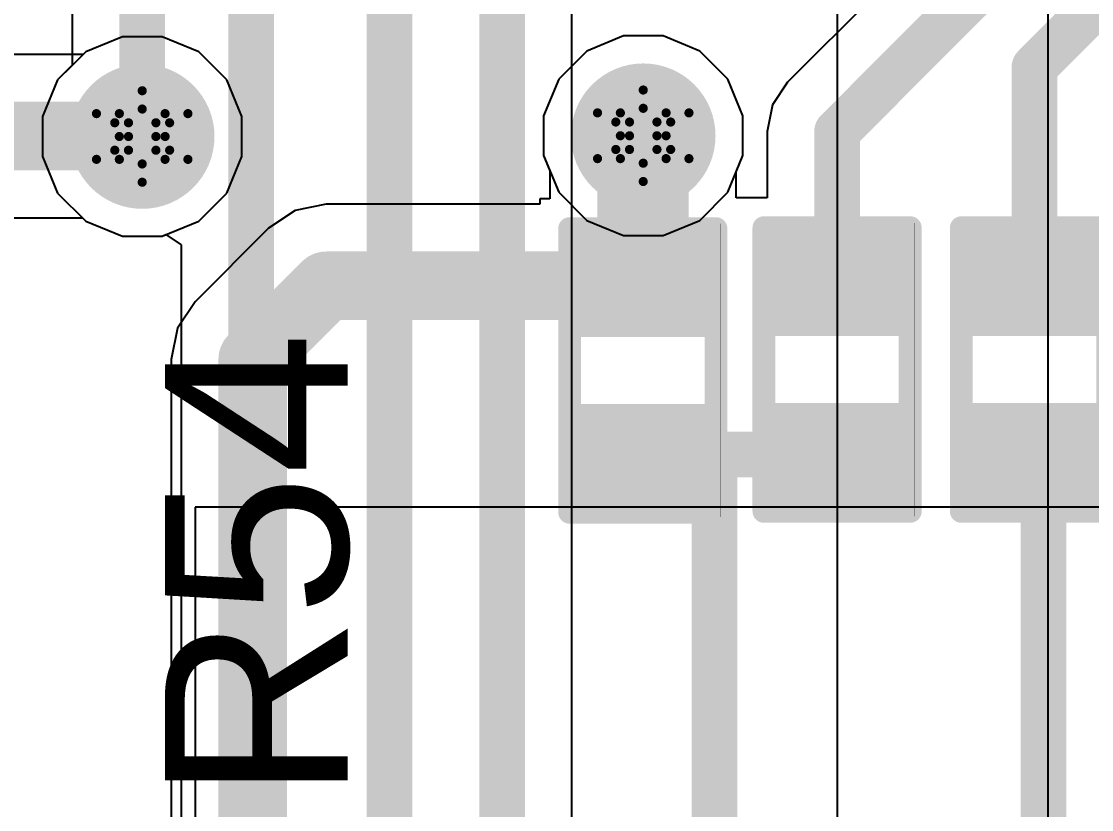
# Model space of a CAD drawing. Header units: inches. Extents: x -5 to 5328, y -4 to 5281.
# Drawn here: x 3.4 to 9.34, y 35.47 to 39.85 of the extents above; entities that cross this region are included whole.
import ezdxf

# ---------------------------------------------------------------- set-up
doc = ezdxf.new("R2010")
doc.units = ezdxf.units.IN
for name, color, linetype in [('Bottom Layer', 5, 'Continuous'), ('Bottom Solder', 6, 'Continuous'), ('Drill Drawing', 1, 'Continuous'), ('Layer 1', 16, 'Continuous'), ('Layer 2', 76, 'Continuous'), ('Top Layer', 1, 'Continuous'), ('Top Overlay', 2, 'Continuous'), ('Top Paste', 8, 'Continuous'), ('Top Solder', 216, 'Continuous'), ('Via Holes', 16, 'Continuous')]:
    doc.layers.add(name, color=color, linetype=linetype)
doc.styles.add('Arial', font='', dxfattribs={"height": 0.2})
doc.styles.get('Arial').set_extended_font_data('Arial')

# ---------------------------------------------------------------- blocks, each defined once
blk = doc.blocks.new('R___0402_46')
at = {"layer": 'Top Layer'}
for points in [[(-0.69849746, -0.3175), (-0.69849746, 0.3175), (-0.24129746, 0.3175), (-0.24129746, -0.3175)], [(0.24130254, -0.3175), (0.24130254, 0.3175), (0.6985025399999999, 0.3175), (0.6985025399999999, -0.3175)]]:
    blk.add_hatch(color=1, dxfattribs=at).paths.add_polyline_path(points)
at = {"layer": 'Top Paste'}
for points in [[(-0.69849746, -0.3175), (-0.69849746, 0.3175), (-0.24129746, 0.3175), (-0.24129746, -0.3175)], [(0.24130254, -0.3175), (0.24130254, 0.3175), (0.6985025399999999, 0.3175), (0.6985025399999999, -0.3175)]]:
    blk.add_hatch(color=8, dxfattribs=at).paths.add_polyline_path(points)
at = {"layer": 'Top Solder'}
for points in [[(-0.7534986199999999, -0.37250116), (-0.7534986199999999, 0.37250116), (-0.1862962999999999, 0.37250116), (-0.1862963, -0.37250116)], [(0.18630138, -0.37250116), (0.18630138, 0.37250116), (0.7535037, 0.37250116), (0.7535037, -0.37250116)]]:
    blk.add_hatch(color=216, dxfattribs=at).paths.add_polyline_path(points)
at = {"layer": 'Top Overlay'}
for points in [[(-0.78740254, 0.40640254, 0.127, 0.127, 0), (0.7874050799999999, 0.40640254, 0.127, 0.127, 0)], [(-0.78740254, 0.40640254, 0.127, 0.127, 0), (-0.78739746, -0.4064, 0.127, 0.127, 0)], [(0.7874050799999999, 0.40640254, 0.127, 0.127, 0), (0.7874050799999999, -0.40640254, 0.127, 0.127, 0)], [(-0.78739746, -0.4064, 0.127, 0.127, 0), (0.7874050799999999, -0.40640254, 0.127, 0.127, 0)], [(-0.8127974599999999, -0.4318, 0.0032258, 0.0032258, 0), (0.8128, -0.4318, 0.0032258, 0.0032258, 0)]]:
    blk.add_lwpolyline(points, format="xyseb", dxfattribs=at)
for points in [[(-0.8191525399999998, 0.40640254, 0.0635, 0.0635, 1), (-0.75565254, 0.40640254, 0.0635, 0.0635, 1)], [(-0.8191525399999998, 0.40640254, 0.0635, 0.0635, 1), (-0.75565254, 0.40640254, 0.0635, 0.0635, 1)], [(0.75565508, 0.40640254, 0.0635, 0.0635, 1), (0.8191550799999999, 0.40640254, 0.0635, 0.0635, 1)], [(0.75565508, 0.40640254, 0.0635, 0.0635, 1), (0.8191550799999999, 0.40640254, 0.0635, 0.0635, 1)], [(-0.8191474599999999, -0.4064, 0.0635, 0.0635, 1), (-0.7556474599999999, -0.4064, 0.0635, 0.0635, 1)], [(-0.8191474599999999, -0.4064, 0.0635, 0.0635, 1), (-0.7556474599999999, -0.4064, 0.0635, 0.0635, 1)], [(0.75565508, -0.40640254, 0.0635, 0.0635, 1), (0.8191550799999999, -0.40640254, 0.0635, 0.0635, 1)], [(0.75565508, -0.40640254, 0.0635, 0.0635, 1), (0.8191550799999999, -0.40640254, 0.0635, 0.0635, 1)], [(-0.8136026399999999, -0.4318, 0.0016129, 0.0016129, 1), (-0.81199228, -0.4318, 0.0016129, 0.0016129, 1)], [(0.8119948199999999, -0.4318, 0.0016129, 0.0016129, 1), (0.81360518, -0.4318, 0.0016129, 0.0016129, 1)]]:
    blk.add_lwpolyline(points, format="xyseb", close=True, dxfattribs=at)
blk = doc.blocks.new('R___0402_60')
at = {"layer": 'Top Layer'}
for points in [[(-0.6985, -0.3175), (-0.6985, 0.3175), (-0.2412999999999999, 0.3175), (-0.2413, -0.3175)], [(0.2412999999999999, -0.3175), (0.2413, 0.3175), (0.6985, 0.3175), (0.6985, -0.3175)]]:
    blk.add_hatch(color=1, dxfattribs=at).paths.add_polyline_path(points)
at = {"layer": 'Top Paste'}
for points in [[(-0.6985, -0.3175), (-0.6985, 0.3175), (-0.2412999999999999, 0.3175), (-0.2413, -0.3175)], [(0.2412999999999999, -0.3175), (0.2413, 0.3175), (0.6985, 0.3175), (0.6985, -0.3175)]]:
    blk.add_hatch(color=8, dxfattribs=at).paths.add_polyline_path(points)
at = {"layer": 'Top Solder'}
for points in [[(-0.75350116, -0.37250116), (-0.75350116, 0.37250116), (-0.1862988399999999, 0.37250116), (-0.18629884, -0.37250116)], [(0.1862988399999999, -0.37250116), (0.18629884, 0.37250116), (0.75350116, 0.37250116), (0.75350116, -0.37250116)]]:
    blk.add_hatch(color=216, dxfattribs=at).paths.add_polyline_path(points)
at = {"layer": 'Top Overlay'}
for points in [[(-0.7874, 0.4064, 0.127, 0.127, 0), (-0.7874, -0.4064, 0.127, 0.127, 0)], [(-0.7874, 0.4064, 0.127, 0.127, 0), (0.7874, 0.4064, 0.127, 0.127, 0)], [(0.7874, 0.4064, 0.127, 0.127, 0), (0.7874, -0.4064, 0.127, 0.127, 0)], [(-0.7874, -0.4064, 0.127, 0.127, 0), (0.7874, -0.4064, 0.127, 0.127, 0)], [(-0.8128, -0.4318, 0.0032258, 0.0032258, 0), (0.8128, -0.4318, 0.0032258, 0.0032258, 0)]]:
    blk.add_lwpolyline(points, format="xyseb", dxfattribs=at)
for points in [[(-0.8191499999999999, 0.4064, 0.0635, 0.0635, 1), (-0.7556499999999999, 0.4064, 0.0635, 0.0635, 1)], [(-0.8191499999999999, 0.4064, 0.0635, 0.0635, 1), (-0.7556499999999999, 0.4064, 0.0635, 0.0635, 1)], [(0.7556499999999999, 0.4064, 0.0635, 0.0635, 1), (0.8191499999999999, 0.4064, 0.0635, 0.0635, 1)], [(0.7556499999999999, 0.4064, 0.0635, 0.0635, 1), (0.8191499999999999, 0.4064, 0.0635, 0.0635, 1)], [(-0.8191499999999999, -0.4064, 0.0635, 0.0635, 1), (-0.7556499999999999, -0.4064, 0.0635, 0.0635, 1)], [(-0.8191499999999999, -0.4064, 0.0635, 0.0635, 1), (-0.7556499999999999, -0.4064, 0.0635, 0.0635, 1)], [(0.7556499999999999, -0.4064, 0.0635, 0.0635, 1), (0.8191499999999999, -0.4064, 0.0635, 0.0635, 1)], [(0.7556499999999999, -0.4064, 0.0635, 0.0635, 1), (0.8191499999999999, -0.4064, 0.0635, 0.0635, 1)], [(-0.81360518, -0.4318, 0.0016129, 0.0016129, 1), (-0.8119948199999999, -0.4318, 0.0016129, 0.0016129, 1)], [(0.8119948199999999, -0.4318, 0.0016129, 0.0016129, 1), (0.81360518, -0.4318, 0.0016129, 0.0016129, 1)]]:
    blk.add_lwpolyline(points, format="xyseb", close=True, dxfattribs=at)
blk = doc.blocks.new('R___0402_62')
at = {"layer": 'Top Layer'}
for points in [[(-0.6985, -0.3175), (-0.6985, 0.3175), (-0.2412999999999999, 0.3175), (-0.2413, -0.3175)], [(0.2412999999999999, -0.3175), (0.2413, 0.3175), (0.6985, 0.3175), (0.6985, -0.3175)]]:
    blk.add_hatch(color=1, dxfattribs=at).paths.add_polyline_path(points)
at = {"layer": 'Top Paste'}
for points in [[(-0.6985, -0.3175), (-0.6985, 0.3175), (-0.2412999999999999, 0.3175), (-0.2413, -0.3175)], [(0.2412999999999999, -0.3175), (0.2413, 0.3175), (0.6985, 0.3175), (0.6985, -0.3175)]]:
    blk.add_hatch(color=8, dxfattribs=at).paths.add_polyline_path(points)
at = {"layer": 'Top Solder'}
for points in [[(-0.75350116, -0.37250116), (-0.75350116, 0.37250116), (-0.1862988399999999, 0.37250116), (-0.18629884, -0.37250116)], [(0.1862988399999999, -0.37250116), (0.18629884, 0.37250116), (0.75350116, 0.37250116), (0.75350116, -0.37250116)]]:
    blk.add_hatch(color=216, dxfattribs=at).paths.add_polyline_path(points)
at = {"layer": 'Top Overlay'}
for points in [[(-0.7874, 0.4064, 0.127, 0.127, 0), (-0.7874, -0.4064, 0.127, 0.127, 0)], [(-0.7874, 0.4064, 0.127, 0.127, 0), (0.7874, 0.4064, 0.127, 0.127, 0)], [(0.7874, 0.4064, 0.127, 0.127, 0), (0.7874, -0.4064, 0.127, 0.127, 0)], [(-0.7874, -0.4064, 0.127, 0.127, 0), (0.7874, -0.4064, 0.127, 0.127, 0)], [(-0.8128, -0.4318, 0.0032258, 0.0032258, 0), (0.8128, -0.4318, 0.0032258, 0.0032258, 0)]]:
    blk.add_lwpolyline(points, format="xyseb", dxfattribs=at)
for points in [[(-0.8191499999999999, 0.4064, 0.0635, 0.0635, 1), (-0.7556499999999999, 0.4064, 0.0635, 0.0635, 1)], [(-0.8191499999999999, 0.4064, 0.0635, 0.0635, 1), (-0.7556499999999999, 0.4064, 0.0635, 0.0635, 1)], [(0.7556499999999999, 0.4064, 0.0635, 0.0635, 1), (0.8191499999999999, 0.4064, 0.0635, 0.0635, 1)], [(0.7556499999999999, 0.4064, 0.0635, 0.0635, 1), (0.8191499999999999, 0.4064, 0.0635, 0.0635, 1)], [(-0.8191499999999999, -0.4064, 0.0635, 0.0635, 1), (-0.7556499999999999, -0.4064, 0.0635, 0.0635, 1)], [(-0.8191499999999999, -0.4064, 0.0635, 0.0635, 1), (-0.7556499999999999, -0.4064, 0.0635, 0.0635, 1)], [(0.7556499999999999, -0.4064, 0.0635, 0.0635, 1), (0.8191499999999999, -0.4064, 0.0635, 0.0635, 1)], [(0.7556499999999999, -0.4064, 0.0635, 0.0635, 1), (0.8191499999999999, -0.4064, 0.0635, 0.0635, 1)], [(-0.81360518, -0.4318, 0.0016129, 0.0016129, 1), (-0.8119948199999999, -0.4318, 0.0016129, 0.0016129, 1)], [(0.8119948199999999, -0.4318, 0.0016129, 0.0016129, 1), (0.81360518, -0.4318, 0.0016129, 0.0016129, 1)]]:
    blk.add_lwpolyline(points, format="xyseb", close=True, dxfattribs=at)

msp = doc.modelspace()

# ---------------------------------------------------------------- hatches: boundary and pattern name
at = {"layer": 'Bottom Layer'}
h = msp.add_hatch(color=5, dxfattribs=at)
edge = h.paths.add_edge_path()
edge.add_arc((4.06752298, 39.20821978), 0.2999994, 0, 360)
h = msp.add_hatch(color=5, dxfattribs=at)
edge = h.paths.add_edge_path()
edge.add_arc((6.851101359999999, 39.21232441999999), 0.2999994, 0, 360)
at = {"layer": 'Bottom Solder'}
h = msp.add_hatch(color=6, dxfattribs=at)
edge = h.paths.add_edge_path()
edge.add_arc((4.06752298, 39.20821978), 0.4015993999999999, 0, 360)
h = msp.add_hatch(color=6, dxfattribs=at)
edge = h.paths.add_edge_path()
edge.add_arc((6.851101359999999, 39.21232441999999), 0.4015993999999999, 0, 360)
at = {"layer": 'Layer 1'}
h = msp.add_hatch(color=16, dxfattribs=at)
edge = h.paths.add_edge_path()
edge.add_arc((4.06752298, 39.20821978), 0.2999994, 0, 360)
h = msp.add_hatch(color=16, dxfattribs=at)
edge = h.paths.add_edge_path()
edge.add_arc((6.851101359999999, 39.21232441999999), 0.2999994, 0, 360)
at = {"layer": 'Layer 2'}
h = msp.add_hatch(color=76, dxfattribs=at)
edge = h.paths.add_edge_path()
edge.add_arc((4.06752298, 39.20821978), 0.2999994, 0, 360)
h = msp.add_hatch(color=76, dxfattribs=at)
edge = h.paths.add_edge_path()
edge.add_arc((6.851101359999999, 39.21232441999999), 0.2999994, 0, 360)
at = {"layer": 'Top Layer'}
h = msp.add_hatch(color=1, dxfattribs=at)
edge = h.paths.add_edge_path()
edge.add_arc((4.06752298, 39.20821978), 0.2999994, 0, 360)
h = msp.add_hatch(color=1, dxfattribs=at)
edge = h.paths.add_edge_path()
edge.add_arc((6.851101359999999, 39.21232441999999), 0.2999994, 0, 360)
at = {"layer": 'Top Solder'}
h = msp.add_hatch(color=216, dxfattribs=at)
edge = h.paths.add_edge_path()
edge.add_arc((4.06752298, 39.20821978), 0.4015993999999999, 0, 360)
h = msp.add_hatch(color=216, dxfattribs=at)
edge = h.paths.add_edge_path()
edge.add_arc((6.851101359999999, 39.21232441999999), 0.4015993999999999, 0, 360)
at = {"layer": 'Via Holes'}
h = msp.add_hatch(color=7, dxfattribs=at)
edge = h.paths.add_edge_path()
edge.add_arc((6.851101359999999, 39.21232441999999), 0.1499997, 0, 360)
h = msp.add_hatch(color=7, dxfattribs=at)
edge = h.paths.add_edge_path()
edge.add_arc((4.06752298, 39.20821978), 0.1499997, 0, 360)

# ---------------------------------------------------------------- linework, layer by layer
at = {"layer": 'Bottom Layer'}
for p, q in [((3.67905792, 49.00865484), (3.67905792, 39.60322788)), ((6.455054399999999, 33.23382482), (6.455054399999999, 40.91232609999999)), ((3.67905792, 39.60322788), (3.59786428, 39.52203424)), ((3.59786428, 39.52203424), (3.51352358, 39.31841768)), ((3.51352358, 39.31841768), (3.51352358, 39.09802188)), ((3.51352358, 39.09802188), (3.59786428, 38.89440532)), ((3.59786428, 38.89440532), (3.75370852, 38.73856108)), ((3.75370852, 38.73856108), (3.95732508, 38.65422038)), ((3.95732508, 38.65422038), (4.17772088, 38.65422038)), ((4.17772088, 38.65422038), (4.199379459999999, 38.66319166)), ((4.199379459999999, 38.66319166), (4.283857319999999, 38.60674524)), ((4.283857319999999, 38.60674524), (4.283857319999999, 33.44779442))]:
    msp.add_line(p, q, dxfattribs=at)
for points in [[(4.06752298, 39.20821978, 0.254, 0.254, 0), (4.06752298, 49.00865484, 0.254, 0.254, 0)], [(4.67232238, 33.05278632, 0.254, 0.254, 0), (4.67232238, 48.77525424, 0.254, 0.254, 0)], [(5.44139374, 32.8237215, 0.254, 0.254, 0), (5.44139374, 45.30840316, 0.254, 0.254, 0)], [(6.066589339999999, 33.07291836, 0.254, 0.254, 0), (6.066589339999999, 44.21169466, 0.254, 0.254, 0)]]:
    msp.add_lwpolyline(points, format="xyseb", dxfattribs=at)
msp.add_lwpolyline([(4.004022979999999, 39.20821978, 0.127, 0.127, 1), (4.13102298, 39.20821978, 0.127, 0.127, 1)], format="xyseb", close=True, dxfattribs=at)
at = {"layer": 'Drill Drawing'}
for points in [[(3.940522979999999, 39.33521978, 0.0508, 0.0508, 0), (4.06752298, 39.46221978, 0.0508, 0.0508, 0)], [(4.06752298, 39.46221978, 0.0508, 0.0508, 0), (4.194522979999999, 39.33521978, 0.0508, 0.0508, 0)], [(6.724101359999999, 39.33932442, 0.0508, 0.0508, 0), (6.851101359999999, 39.46632442, 0.0508, 0.0508, 0)], [(6.851101359999999, 39.46632442, 0.0508, 0.0508, 0), (6.978101359999999, 39.33932442, 0.0508, 0.0508, 0)], [(3.81352298, 39.33521978, 0.0508, 0.0508, 0), (3.940522979999999, 39.20821978, 0.0508, 0.0508, 0)], [(3.81352298, 39.33521978, 0.0508, 0.0508, 0), (3.940522979999999, 39.33521978, 0.0508, 0.0508, 0)], [(3.99132298, 39.28441977999999, 0.0508, 0.0508, 0), (4.06752298, 39.36061978, 0.0508, 0.0508, 0)], [(4.06752298, 39.36061978, 0.0508, 0.0508, 0), (4.14372298, 39.28441977999999, 0.0508, 0.0508, 0)], [(4.194522979999999, 39.33521978, 0.0508, 0.0508, 0), (4.32152298, 39.33521978, 0.0508, 0.0508, 0)], [(4.194522979999999, 39.20821978, 0.0508, 0.0508, 0), (4.32152298, 39.33521978, 0.0508, 0.0508, 0)], [(6.59710136, 39.33932442, 0.0508, 0.0508, 0), (6.724101359999999, 39.21232441999999, 0.0508, 0.0508, 0)], [(6.59710136, 39.33932442, 0.0508, 0.0508, 0), (6.724101359999999, 39.33932442, 0.0508, 0.0508, 0)], [(6.774901359999999, 39.28852441999999, 0.0508, 0.0508, 0), (6.851101359999999, 39.36472441999999, 0.0508, 0.0508, 0)], [(6.851101359999999, 39.36472441999999, 0.0508, 0.0508, 0), (6.92730136, 39.28852441999999, 0.0508, 0.0508, 0)], [(6.978101359999999, 39.33932442, 0.0508, 0.0508, 0), (7.105101359999999, 39.33932442, 0.0508, 0.0508, 0)], [(6.978101359999999, 39.21232441999999, 0.0508, 0.0508, 0), (7.105101359999999, 39.33932442, 0.0508, 0.0508, 0)], [(3.91512298, 39.28441977999999, 0.0508, 0.0508, 0), (3.99132298, 39.20821978, 0.0508, 0.0508, 0)], [(3.91512298, 39.28441977999999, 0.0508, 0.0508, 0), (3.99132298, 39.28441977999999, 0.0508, 0.0508, 0)], [(4.14372298, 39.28441977999999, 0.0508, 0.0508, 0), (4.21992298, 39.28441977999999, 0.0508, 0.0508, 0)], [(4.14372298, 39.20821978, 0.0508, 0.0508, 0), (4.21992298, 39.28441977999999, 0.0508, 0.0508, 0)], [(6.698701359999999, 39.28852441999999, 0.0508, 0.0508, 0), (6.774901359999999, 39.21232441999999, 0.0508, 0.0508, 0)], [(6.698701359999999, 39.28852441999999, 0.0508, 0.0508, 0), (6.774901359999999, 39.28852441999999, 0.0508, 0.0508, 0)], [(6.92730136, 39.28852441999999, 0.0508, 0.0508, 0), (7.00350136, 39.28852441999999, 0.0508, 0.0508, 0)], [(6.92730136, 39.21232441999999, 0.0508, 0.0508, 0), (7.00350136, 39.28852441999999, 0.0508, 0.0508, 0)], [(3.81352298, 39.08121978, 0.0508, 0.0508, 0), (3.940522979999999, 39.20821978, 0.0508, 0.0508, 0)], [(3.91512298, 39.13201977999999, 0.0508, 0.0508, 0), (3.99132298, 39.20821978, 0.0508, 0.0508, 0)], [(4.14372298, 39.20821978, 0.0508, 0.0508, 0), (4.21992298, 39.13201977999999, 0.0508, 0.0508, 0)], [(4.194522979999999, 39.20821978, 0.0508, 0.0508, 0), (4.32152298, 39.08121978, 0.0508, 0.0508, 0)], [(6.59710136, 39.08532441999999, 0.0508, 0.0508, 0), (6.724101359999999, 39.21232441999999, 0.0508, 0.0508, 0)], [(6.698701359999999, 39.13612441999999, 0.0508, 0.0508, 0), (6.774901359999999, 39.21232441999999, 0.0508, 0.0508, 0)], [(6.92730136, 39.21232441999999, 0.0508, 0.0508, 0), (7.00350136, 39.13612441999999, 0.0508, 0.0508, 0)], [(6.978101359999999, 39.21232441999999, 0.0508, 0.0508, 0), (7.105101359999999, 39.08532441999999, 0.0508, 0.0508, 0)], [(3.91512298, 39.13201977999999, 0.0508, 0.0508, 0), (3.99132298, 39.13201977999999, 0.0508, 0.0508, 0)], [(3.99132298, 39.13201977999999, 0.0508, 0.0508, 0), (4.06752298, 39.05581978, 0.0508, 0.0508, 0)], [(4.06752298, 39.05581978, 0.0508, 0.0508, 0), (4.14372298, 39.13201977999999, 0.0508, 0.0508, 0)], [(4.14372298, 39.13201977999999, 0.0508, 0.0508, 0), (4.21992298, 39.13201977999999, 0.0508, 0.0508, 0)], [(6.698701359999999, 39.13612441999999, 0.0508, 0.0508, 0), (6.774901359999999, 39.13612441999999, 0.0508, 0.0508, 0)], [(6.774901359999999, 39.13612441999999, 0.0508, 0.0508, 0), (6.851101359999999, 39.05992441999999, 0.0508, 0.0508, 0)], [(6.851101359999999, 39.05992441999999, 0.0508, 0.0508, 0), (6.92730136, 39.13612441999999, 0.0508, 0.0508, 0)], [(6.92730136, 39.13612441999999, 0.0508, 0.0508, 0), (7.00350136, 39.13612441999999, 0.0508, 0.0508, 0)], [(3.81352298, 39.08121978, 0.0508, 0.0508, 0), (3.940522979999999, 39.08121978, 0.0508, 0.0508, 0)], [(3.940522979999999, 39.08121978, 0.0508, 0.0508, 0), (4.06752298, 38.95421978, 0.0508, 0.0508, 0)], [(4.06752298, 38.95421978, 0.0508, 0.0508, 0), (4.194522979999999, 39.08121978, 0.0508, 0.0508, 0)], [(4.194522979999999, 39.08121978, 0.0508, 0.0508, 0), (4.32152298, 39.08121978, 0.0508, 0.0508, 0)], [(6.59710136, 39.08532441999999, 0.0508, 0.0508, 0), (6.724101359999999, 39.08532441999999, 0.0508, 0.0508, 0)], [(6.724101359999999, 39.08532441999999, 0.0508, 0.0508, 0), (6.851101359999999, 38.95832442, 0.0508, 0.0508, 0)], [(6.851101359999999, 38.95832442, 0.0508, 0.0508, 0), (6.978101359999999, 39.08532441999999, 0.0508, 0.0508, 0)], [(6.978101359999999, 39.08532441999999, 0.0508, 0.0508, 0), (7.105101359999999, 39.08532441999999, 0.0508, 0.0508, 0)]]:
    msp.add_lwpolyline(points, format="xyseb", dxfattribs=at)
for points in [[(4.05482298, 39.46221978, 0.0254, 0.0254, 1), (4.080222979999999, 39.46221978, 0.0254, 0.0254, 1)], [(4.05482298, 39.46221978, 0.0254, 0.0254, 1), (4.080222979999999, 39.46221978, 0.0254, 0.0254, 1)], [(6.838401359999999, 39.46632442, 0.0254, 0.0254, 1), (6.863801359999999, 39.46632442, 0.0254, 0.0254, 1)], [(6.838401359999999, 39.46632442, 0.0254, 0.0254, 1), (6.863801359999999, 39.46632442, 0.0254, 0.0254, 1)], [(3.80082298, 39.33521978, 0.0254, 0.0254, 1), (3.826222979999999, 39.33521978, 0.0254, 0.0254, 1)], [(3.80082298, 39.33521978, 0.0254, 0.0254, 1), (3.826222979999999, 39.33521978, 0.0254, 0.0254, 1)], [(3.92782298, 39.33521978, 0.0254, 0.0254, 1), (3.95322298, 39.33521978, 0.0254, 0.0254, 1)], [(3.92782298, 39.33521978, 0.0254, 0.0254, 1), (3.95322298, 39.33521978, 0.0254, 0.0254, 1)], [(4.05482298, 39.36061978, 0.0254, 0.0254, 1), (4.080222979999999, 39.36061978, 0.0254, 0.0254, 1)], [(4.05482298, 39.36061978, 0.0254, 0.0254, 1), (4.080222979999999, 39.36061978, 0.0254, 0.0254, 1)], [(4.18182298, 39.33521978, 0.0254, 0.0254, 1), (4.20722298, 39.33521978, 0.0254, 0.0254, 1)], [(4.18182298, 39.33521978, 0.0254, 0.0254, 1), (4.20722298, 39.33521978, 0.0254, 0.0254, 1)], [(4.30882298, 39.33521978, 0.0254, 0.0254, 1), (4.33422298, 39.33521978, 0.0254, 0.0254, 1)], [(4.30882298, 39.33521978, 0.0254, 0.0254, 1), (4.33422298, 39.33521978, 0.0254, 0.0254, 1)], [(6.58440136, 39.33932442, 0.0254, 0.0254, 1), (6.609801360000001, 39.33932442, 0.0254, 0.0254, 1)], [(6.58440136, 39.33932442, 0.0254, 0.0254, 1), (6.609801360000001, 39.33932442, 0.0254, 0.0254, 1)], [(6.711401359999999, 39.33932442, 0.0254, 0.0254, 1), (6.736801359999999, 39.33932442, 0.0254, 0.0254, 1)], [(6.711401359999999, 39.33932442, 0.0254, 0.0254, 1), (6.736801359999999, 39.33932442, 0.0254, 0.0254, 1)], [(6.838401359999999, 39.36472441999999, 0.0254, 0.0254, 1), (6.863801359999999, 39.36472441999999, 0.0254, 0.0254, 1)], [(6.838401359999999, 39.36472441999999, 0.0254, 0.0254, 1), (6.863801359999999, 39.36472441999999, 0.0254, 0.0254, 1)], [(6.96540136, 39.33932442, 0.0254, 0.0254, 1), (6.990801359999999, 39.33932442, 0.0254, 0.0254, 1)], [(6.96540136, 39.33932442, 0.0254, 0.0254, 1), (6.990801359999999, 39.33932442, 0.0254, 0.0254, 1)], [(7.092401359999999, 39.33932442, 0.0254, 0.0254, 1), (7.11780136, 39.33932442, 0.0254, 0.0254, 1)], [(7.092401359999999, 39.33932442, 0.0254, 0.0254, 1), (7.11780136, 39.33932442, 0.0254, 0.0254, 1)], [(3.902422979999999, 39.28441977999999, 0.0254, 0.0254, 1), (3.92782298, 39.28441977999999, 0.0254, 0.0254, 1)], [(3.902422979999999, 39.28441977999999, 0.0254, 0.0254, 1), (3.92782298, 39.28441977999999, 0.0254, 0.0254, 1)], [(3.978622979999999, 39.28441977999999, 0.0254, 0.0254, 1), (4.004022979999999, 39.28441977999999, 0.0254, 0.0254, 1)], [(3.978622979999999, 39.28441977999999, 0.0254, 0.0254, 1), (4.004022979999999, 39.28441977999999, 0.0254, 0.0254, 1)], [(4.13102298, 39.28441977999999, 0.0254, 0.0254, 1), (4.156422979999999, 39.28441977999999, 0.0254, 0.0254, 1)], [(4.13102298, 39.28441977999999, 0.0254, 0.0254, 1), (4.156422979999999, 39.28441977999999, 0.0254, 0.0254, 1)], [(4.20722298, 39.28441977999999, 0.0254, 0.0254, 1), (4.232622979999999, 39.28441977999999, 0.0254, 0.0254, 1)], [(4.20722298, 39.28441977999999, 0.0254, 0.0254, 1), (4.232622979999999, 39.28441977999999, 0.0254, 0.0254, 1)], [(6.686001359999999, 39.28852441999999, 0.0254, 0.0254, 1), (6.711401359999999, 39.28852441999999, 0.0254, 0.0254, 1)], [(6.686001359999999, 39.28852441999999, 0.0254, 0.0254, 1), (6.711401359999999, 39.28852441999999, 0.0254, 0.0254, 1)], [(6.762201359999999, 39.28852441999999, 0.0254, 0.0254, 1), (6.787601359999999, 39.28852441999999, 0.0254, 0.0254, 1)], [(6.762201359999999, 39.28852441999999, 0.0254, 0.0254, 1), (6.787601359999999, 39.28852441999999, 0.0254, 0.0254, 1)], [(6.914601359999999, 39.28852441999999, 0.0254, 0.0254, 1), (6.940001359999999, 39.28852441999999, 0.0254, 0.0254, 1)], [(6.914601359999999, 39.28852441999999, 0.0254, 0.0254, 1), (6.940001359999999, 39.28852441999999, 0.0254, 0.0254, 1)], [(6.990801359999999, 39.28852441999999, 0.0254, 0.0254, 1), (7.016201359999999, 39.28852441999999, 0.0254, 0.0254, 1)], [(6.990801359999999, 39.28852441999999, 0.0254, 0.0254, 1), (7.016201359999999, 39.28852441999999, 0.0254, 0.0254, 1)], [(3.92782298, 39.20821978, 0.0254, 0.0254, 1), (3.95322298, 39.20821978, 0.0254, 0.0254, 1)], [(3.92782298, 39.20821978, 0.0254, 0.0254, 1), (3.95322298, 39.20821978, 0.0254, 0.0254, 1)], [(3.978622979999999, 39.20821978, 0.0254, 0.0254, 1), (4.004022979999999, 39.20821978, 0.0254, 0.0254, 1)], [(3.978622979999999, 39.20821978, 0.0254, 0.0254, 1), (4.004022979999999, 39.20821978, 0.0254, 0.0254, 1)], [(4.13102298, 39.20821978, 0.0254, 0.0254, 1), (4.156422979999999, 39.20821978, 0.0254, 0.0254, 1)], [(4.13102298, 39.20821978, 0.0254, 0.0254, 1), (4.156422979999999, 39.20821978, 0.0254, 0.0254, 1)], [(4.18182298, 39.20821978, 0.0254, 0.0254, 1), (4.20722298, 39.20821978, 0.0254, 0.0254, 1)], [(4.18182298, 39.20821978, 0.0254, 0.0254, 1), (4.20722298, 39.20821978, 0.0254, 0.0254, 1)], [(6.711401359999999, 39.21232441999999, 0.0254, 0.0254, 1), (6.736801359999999, 39.21232441999999, 0.0254, 0.0254, 1)], [(6.711401359999999, 39.21232441999999, 0.0254, 0.0254, 1), (6.736801359999999, 39.21232441999999, 0.0254, 0.0254, 1)], [(6.762201359999999, 39.21232441999999, 0.0254, 0.0254, 1), (6.787601359999999, 39.21232441999999, 0.0254, 0.0254, 1)], [(6.762201359999999, 39.21232441999999, 0.0254, 0.0254, 1), (6.787601359999999, 39.21232441999999, 0.0254, 0.0254, 1)], [(6.914601359999999, 39.21232441999999, 0.0254, 0.0254, 1), (6.940001359999999, 39.21232441999999, 0.0254, 0.0254, 1)], [(6.914601359999999, 39.21232441999999, 0.0254, 0.0254, 1), (6.940001359999999, 39.21232441999999, 0.0254, 0.0254, 1)], [(6.96540136, 39.21232441999999, 0.0254, 0.0254, 1), (6.990801359999999, 39.21232441999999, 0.0254, 0.0254, 1)], [(6.96540136, 39.21232441999999, 0.0254, 0.0254, 1), (6.990801359999999, 39.21232441999999, 0.0254, 0.0254, 1)], [(3.902422979999999, 39.13201977999999, 0.0254, 0.0254, 1), (3.92782298, 39.13201977999999, 0.0254, 0.0254, 1)], [(3.902422979999999, 39.13201977999999, 0.0254, 0.0254, 1), (3.92782298, 39.13201977999999, 0.0254, 0.0254, 1)], [(3.978622979999999, 39.13201977999999, 0.0254, 0.0254, 1), (4.004022979999999, 39.13201977999999, 0.0254, 0.0254, 1)], [(3.978622979999999, 39.13201977999999, 0.0254, 0.0254, 1), (4.004022979999999, 39.13201977999999, 0.0254, 0.0254, 1)], [(4.13102298, 39.13201977999999, 0.0254, 0.0254, 1), (4.156422979999999, 39.13201977999999, 0.0254, 0.0254, 1)], [(4.13102298, 39.13201977999999, 0.0254, 0.0254, 1), (4.156422979999999, 39.13201977999999, 0.0254, 0.0254, 1)], [(4.20722298, 39.13201977999999, 0.0254, 0.0254, 1), (4.232622979999999, 39.13201977999999, 0.0254, 0.0254, 1)], [(4.20722298, 39.13201977999999, 0.0254, 0.0254, 1), (4.232622979999999, 39.13201977999999, 0.0254, 0.0254, 1)], [(6.686001359999999, 39.13612441999999, 0.0254, 0.0254, 1), (6.711401359999999, 39.13612441999999, 0.0254, 0.0254, 1)], [(6.686001359999999, 39.13612441999999, 0.0254, 0.0254, 1), (6.711401359999999, 39.13612441999999, 0.0254, 0.0254, 1)], [(6.762201359999999, 39.13612441999999, 0.0254, 0.0254, 1), (6.787601359999999, 39.13612441999999, 0.0254, 0.0254, 1)], [(6.762201359999999, 39.13612441999999, 0.0254, 0.0254, 1), (6.787601359999999, 39.13612441999999, 0.0254, 0.0254, 1)], [(6.914601359999999, 39.13612441999999, 0.0254, 0.0254, 1), (6.940001359999999, 39.13612441999999, 0.0254, 0.0254, 1)], [(6.914601359999999, 39.13612441999999, 0.0254, 0.0254, 1), (6.940001359999999, 39.13612441999999, 0.0254, 0.0254, 1)], [(6.990801359999999, 39.13612441999999, 0.0254, 0.0254, 1), (7.016201359999999, 39.13612441999999, 0.0254, 0.0254, 1)], [(6.990801359999999, 39.13612441999999, 0.0254, 0.0254, 1), (7.016201359999999, 39.13612441999999, 0.0254, 0.0254, 1)], [(3.80082298, 39.08121978, 0.0254, 0.0254, 1), (3.826222979999999, 39.08121978, 0.0254, 0.0254, 1)], [(3.80082298, 39.08121978, 0.0254, 0.0254, 1), (3.826222979999999, 39.08121978, 0.0254, 0.0254, 1)], [(3.92782298, 39.08121978, 0.0254, 0.0254, 1), (3.95322298, 39.08121978, 0.0254, 0.0254, 1)], [(3.92782298, 39.08121978, 0.0254, 0.0254, 1), (3.95322298, 39.08121978, 0.0254, 0.0254, 1)], [(4.05482298, 39.05581978, 0.0254, 0.0254, 1), (4.080222979999999, 39.05581978, 0.0254, 0.0254, 1)], [(4.05482298, 39.05581978, 0.0254, 0.0254, 1), (4.080222979999999, 39.05581978, 0.0254, 0.0254, 1)], [(4.18182298, 39.08121978, 0.0254, 0.0254, 1), (4.20722298, 39.08121978, 0.0254, 0.0254, 1)], [(4.18182298, 39.08121978, 0.0254, 0.0254, 1), (4.20722298, 39.08121978, 0.0254, 0.0254, 1)], [(4.30882298, 39.08121978, 0.0254, 0.0254, 1), (4.33422298, 39.08121978, 0.0254, 0.0254, 1)], [(4.30882298, 39.08121978, 0.0254, 0.0254, 1), (4.33422298, 39.08121978, 0.0254, 0.0254, 1)], [(6.58440136, 39.08532441999999, 0.0254, 0.0254, 1), (6.609801360000001, 39.08532441999999, 0.0254, 0.0254, 1)], [(6.58440136, 39.08532441999999, 0.0254, 0.0254, 1), (6.609801360000001, 39.08532441999999, 0.0254, 0.0254, 1)], [(6.711401359999999, 39.08532441999999, 0.0254, 0.0254, 1), (6.736801359999999, 39.08532441999999, 0.0254, 0.0254, 1)], [(6.711401359999999, 39.08532441999999, 0.0254, 0.0254, 1), (6.736801359999999, 39.08532441999999, 0.0254, 0.0254, 1)], [(6.838401359999999, 39.05992441999999, 0.0254, 0.0254, 1), (6.863801359999999, 39.05992441999999, 0.0254, 0.0254, 1)], [(6.838401359999999, 39.05992441999999, 0.0254, 0.0254, 1), (6.863801359999999, 39.05992441999999, 0.0254, 0.0254, 1)], [(6.96540136, 39.08532441999999, 0.0254, 0.0254, 1), (6.990801359999999, 39.08532441999999, 0.0254, 0.0254, 1)], [(6.96540136, 39.08532441999999, 0.0254, 0.0254, 1), (6.990801359999999, 39.08532441999999, 0.0254, 0.0254, 1)], [(7.092401359999999, 39.08532441999999, 0.0254, 0.0254, 1), (7.11780136, 39.08532441999999, 0.0254, 0.0254, 1)], [(7.092401359999999, 39.08532441999999, 0.0254, 0.0254, 1), (7.11780136, 39.08532441999999, 0.0254, 0.0254, 1)], [(4.05482298, 38.95421978, 0.0254, 0.0254, 1), (4.080222979999999, 38.95421978, 0.0254, 0.0254, 1)], [(4.05482298, 38.95421978, 0.0254, 0.0254, 1), (4.080222979999999, 38.95421978, 0.0254, 0.0254, 1)], [(6.838401359999999, 38.95832442, 0.0254, 0.0254, 1), (6.863801359999999, 38.95832442, 0.0254, 0.0254, 1)], [(6.838401359999999, 38.95832442, 0.0254, 0.0254, 1), (6.863801359999999, 38.95832442, 0.0254, 0.0254, 1)]]:
    msp.add_lwpolyline(points, format="xyseb", close=True, dxfattribs=at)
at = {"layer": 'Layer 1'}
for p, q in [((3.95732508, 39.76221918), (3.75370852, 39.67787848)), ((4.17772088, 39.76221918), (3.95732508, 39.76221918)), ((4.381337439999999, 39.67787848), (4.17772088, 39.76221918)), ((6.74090346, 39.76632382), (6.537286899999999, 39.68198312)), ((6.96129926, 39.76632382), (6.74090346, 39.76632382)), ((7.164915819999999, 39.68198312), (6.96129926, 39.76632382)), ((3.75370852, 39.67787848), (3.59786428, 39.52203424)), ((4.53718168, 39.52203424), (4.381337439999999, 39.67787848)), ((6.537286899999999, 39.68198312), (6.38144266, 39.52613888)), ((7.32076006, 39.52613888), (7.164915819999999, 39.68198312)), ((3.59786428, 39.52203424), (3.51352358, 39.31841768)), ((4.621522379999999, 39.31841768), (4.53718168, 39.52203424)), ((6.38144266, 39.52613888), (6.29710196, 39.32252232)), ((7.40510076, 39.32252232), (7.32076006, 39.52613888)), ((3.51352358, 39.31841768), (3.51352358, 39.09802188)), ((4.621522379999999, 39.09802188), (4.621522379999999, 39.31841768)), ((6.29710196, 39.32252232), (6.29710196, 39.10212652)), ((7.40510076, 39.10212652), (7.40510076, 39.32252232)), ((3.51352358, 39.09802188), (3.59786428, 38.89440532)), ((4.53718168, 38.89440532), (4.621522379999999, 39.09802188)), ((6.29710196, 39.10212652), (6.38144266, 38.89850996)), ((7.32076006, 38.89850996), (7.40510076, 39.10212652)), ((3.59786428, 38.89440532), (3.75370852, 38.73856108)), ((4.381337439999999, 38.73856108), (4.53718168, 38.89440532)), ((6.38144266, 38.89850996), (6.537286899999999, 38.74266572)), ((7.164915819999999, 38.74266572), (7.32076006, 38.89850996)), ((3.75370852, 38.73856108), (3.95732508, 38.65422038)), ((4.17772088, 38.65422038), (4.381337439999999, 38.73856108)), ((6.537286899999999, 38.74266572), (6.74090346, 38.65832502)), ((6.96129926, 38.65832502), (7.164915819999999, 38.74266572)), ((3.95732508, 38.65422038), (4.17772088, 38.65422038)), ((6.74090346, 38.65832502), (6.96129926, 38.65832502))]:
    msp.add_line(p, q, dxfattribs=at)
at = {"layer": 'Layer 2'}
for p, q in [((7.92799024, 72.88861978), (7.92799024, 3.68123978)), ((9.10068792, 4.5264324), (9.10068792, 71.7837147)), ((3.95732508, 39.76221918), (3.75370852, 39.67787848)), ((4.17772088, 39.76221918), (3.95732508, 39.76221918)), ((4.381337439999999, 39.67787848), (4.17772088, 39.76221918)), ((6.74090346, 39.76632382), (6.537286899999999, 39.68198312)), ((6.96129926, 39.76632382), (6.74090346, 39.76632382)), ((7.164915819999999, 39.68198312), (6.96129926, 39.76632382)), ((3.75370852, 39.67787848), (3.59786428, 39.52203424)), ((4.53718168, 39.52203424), (4.381337439999999, 39.67787848)), ((6.537286899999999, 39.68198312), (6.38144266, 39.52613888)), ((7.32076006, 39.52613888), (7.164915819999999, 39.68198312)), ((3.59786428, 39.52203424), (3.51352358, 39.31841768)), ((4.621522379999999, 39.31841768), (4.53718168, 39.52203424)), ((6.38144266, 39.52613888), (6.29710196, 39.32252232)), ((7.40510076, 39.32252232), (7.32076006, 39.52613888)), ((3.51352358, 39.31841768), (3.51352358, 39.09802188)), ((4.621522379999999, 39.09802188), (4.621522379999999, 39.31841768)), ((6.29710196, 39.32252232), (6.29710196, 39.10212652)), ((7.40510076, 39.10212652), (7.40510076, 39.32252232)), ((3.51352358, 39.09802188), (3.59786428, 38.89440532)), ((4.53718168, 38.89440532), (4.621522379999999, 39.09802188)), ((6.29710196, 39.10212652), (6.38144266, 38.89850996)), ((7.32076006, 38.89850996), (7.40510076, 39.10212652)), ((3.59786428, 38.89440532), (3.75370852, 38.73856108)), ((4.381337439999999, 38.73856108), (4.53718168, 38.89440532)), ((6.38144266, 38.89850996), (6.537286899999999, 38.74266572)), ((7.164915819999999, 38.74266572), (7.32076006, 38.89850996)), ((3.75370852, 38.73856108), (3.95732508, 38.65422038)), ((4.17772088, 38.65422038), (4.381337439999999, 38.73856108)), ((6.537286899999999, 38.74266572), (6.74090346, 38.65832502)), ((6.96129926, 38.65832502), (7.164915819999999, 38.74266572)), ((3.95732508, 38.65422038), (4.17772088, 38.65422038)), ((6.74090346, 38.65832502), (6.96129926, 38.65832502))]:
    msp.add_line(p, q, dxfattribs=at)
at = {"layer": 'Top Layer'}
for p, q in [((8.68325416, 40.54000274), (7.65340862, 39.51015719999999)), ((3.95732508, 39.76221918), (3.75370852, 39.67787848)), ((4.17772088, 39.76221918), (3.95732508, 39.76221918)), ((4.381337439999999, 39.67787848), (4.17772088, 39.76221918)), ((6.74090346, 39.76632382), (6.537286899999999, 39.68198312)), ((6.96129926, 39.76632382), (6.74090346, 39.76632382)), ((7.164915819999999, 39.68198312), (6.96129926, 39.76632382)), ((3.73930926, 39.66347922), (2.179828, 39.66347922)), ((3.75370852, 39.67787848), (3.73930926, 39.66347922)), ((4.53718168, 39.52203424), (4.381337439999999, 39.67787848)), ((6.537286899999999, 39.68198312), (6.38144266, 39.52613888)), ((7.32076006, 39.52613888), (7.164915819999999, 39.68198312)), ((4.621522379999999, 39.31841768), (4.53718168, 39.52203424)), ((6.38144266, 39.52613888), (6.29710196, 39.32252232)), ((7.40510076, 39.32252232), (7.32076006, 39.52613888)), ((7.65340862, 39.51015719999999), (7.569199999999999, 39.38413002)), ((7.569199999999999, 39.38413002), (7.53962932, 39.23547144)), ((4.621522379999999, 39.09802188), (4.621522379999999, 39.31841768)), ((6.29710196, 39.32252232), (6.29710196, 39.10212652)), ((7.40510076, 39.10212652), (7.40510076, 39.32252232)), ((7.53962932, 39.23547144), (7.53962932, 38.86678282)), ((4.53718168, 38.89440532), (4.621522379999999, 39.09802188)), ((6.29710196, 39.10212652), (6.331902499999999, 39.01811094)), ((7.36780594, 39.0120886), (7.40510076, 39.10212652)), ((6.331902499999999, 39.01811094), (6.331902499999999, 38.86178918)), ((7.36780594, 38.86678282), (7.36780594, 39.0120886)), ((4.381337439999999, 38.73856108), (4.53718168, 38.89440532)), ((5.09002284, 38.83239884), (4.91658656, 38.79789802)), ((5.09003554, 38.8323963), (5.09002284, 38.83239884)), ((6.27710454, 38.8323963), (5.09003554, 38.8323963)), ((6.331902499999999, 38.86178918), (6.27710454, 38.86178918)), ((6.27710454, 38.86178918), (6.27710454, 38.8323963)), ((7.53962932, 38.86678282), (7.36780594, 38.86678282)), ((4.91658656, 38.79789802), (4.76955612, 38.6996559)), ((2.22224346, 38.75706498), (3.73520462, 38.75706498)), ((3.73520462, 38.75706498), (3.75370852, 38.73856108)), ((3.75370852, 38.73856108), (3.95732508, 38.65422038)), ((4.17772088, 38.65422038), (4.381337439999999, 38.73856108)), ((3.95732508, 38.65422038), (4.17772088, 38.65422038)), ((4.76955104, 38.69964828), (4.361012359999999, 38.29111214)), ((4.76955612, 38.6996559), (4.76955104, 38.69964828)), ((4.361012359999999, 38.29111214), (4.262770239999999, 38.14408169999999)), ((4.262770239999999, 38.14408169999999), (4.22827196, 37.97064542)), ((4.22827196, 37.97064542), (4.22827196, 35.18855548)), ((137.41409144, 37.15081978), (4.361012359999999, 37.15081978)), ((4.361012359999999, 37.15081978), (4.361012359999999, 32.94259096))]:
    msp.add_line(p, q, dxfattribs=at)
for points in [[(7.92809438, 39.23547144, 0.254, 0.254, 0), (10.80760856, 42.11498562, 0.254, 0.254, 0)], [(9.02480288, 39.59326854, 0.254, 0.254, 0), (11.04652096, 41.61498662, 0.254, 0.254, 0)], [(9.02480288, 38.38412186, 0.254, 0.254, 0), (9.02480288, 39.59326854, 0.254, 0.254, 0)], [(6.84985422, 39.21107728, 0.508, 0.508, 0), (6.851101359999999, 39.21232441999999, 0.508, 0.508, 0)], [(6.84985422, 38.50422576, 0.508, 0.508, 0), (6.84985422, 39.21107728, 0.508, 0.508, 0)], [(1.61038032, 39.2102721, 0.3809999999999999, 0.3809999999999999, 0), (4.06547066, 39.2102721, 0.3809999999999999, 0.3809999999999999, 0)], [(4.06547066, 39.2102721, 0.3809999999999999, 0.3809999999999999, 0), (4.06752298, 39.20821978, 0.3809999999999999, 0.3809999999999999, 0)], [(7.92809438, 38.38412186, 0.254, 0.254, 0), (7.92809438, 39.23547144, 0.254, 0.254, 0)], [(6.848604539999999, 38.50297608, 0.508, 0.508, 0), (6.84985422, 38.50422576, 0.508, 0.508, 0)], [(4.68147908, 37.97064542, 0.3809999999999999, 0.3809999999999999, 0), (5.09002284, 38.37918918, 0.3809999999999999, 0.3809999999999999, 0)], [(5.09002284, 38.37918918, 0.3809999999999999, 0.3809999999999999, 0), (6.848604539999999, 38.37918918, 0.3809999999999999, 0.3809999999999999, 0)], [(4.68147908, 34.70595547999999, 0.3809999999999999, 0.3809999999999999, 0), (4.68147908, 37.97064542, 0.3809999999999999, 0.3809999999999999, 0)], [(6.848604539999999, 37.43938918, 0.254, 0.254, 0), (6.851101359999999, 37.441886, 0.254, 0.254, 0)], [(6.851101359999999, 37.441886, 0.254, 0.254, 0), (7.25500454, 37.441886, 0.254, 0.254, 0)], [(7.24631012, 37.43319158, 0.254, 0.254, 0), (7.25500454, 37.441886, 0.254, 0.254, 0)], [(7.24631012, 31.5784103, 0.254, 0.254, 0), (7.24631012, 37.43319158, 0.254, 0.254, 0)], [(7.25500454, 37.441886, 0.254, 0.254, 0), (7.92549342, 37.441886, 0.254, 0.254, 0)], [(7.92549342, 37.441886, 0.254, 0.254, 0), (7.92799024, 37.44438282, 0.254, 0.254, 0)], [(9.02480288, 37.44432186, 0.254, 0.254, 0), (9.075287920000001, 37.39383682, 0.254, 0.254, 0)], [(9.075287920000001, 31.01440583999999, 0.254, 0.254, 0), (9.075287920000001, 37.39383682, 0.254, 0.254, 0)]]:
    msp.add_lwpolyline(points, format="xyseb", dxfattribs=at)
for points in [[(8.96130288, 39.59326854, 0.127, 0.127, 1), (9.088302879999999, 39.59326854, 0.127, 0.127, 1)], [(8.96130288, 39.59326854, 0.127, 0.127, 1), (9.088302879999999, 39.59326854, 0.127, 0.127, 1)], [(6.722854219999999, 39.21107728, 0.254, 0.254, 1), (6.97685422, 39.21107728, 0.254, 0.254, 1)], [(6.722854219999999, 39.21107728, 0.254, 0.254, 1), (6.97685422, 39.21107728, 0.254, 0.254, 1)], [(6.724101359999999, 39.21232441999999, 0.254, 0.254, 1), (6.978101359999999, 39.21232441999999, 0.254, 0.254, 1)], [(3.97022066, 39.2102721, 0.1905, 0.1905, 1), (4.16072066, 39.2102721, 0.1905, 0.1905, 1)], [(3.97022066, 39.2102721, 0.1905, 0.1905, 1), (4.16072066, 39.2102721, 0.1905, 0.1905, 1)], [(3.97227298, 39.20821978, 0.1905, 0.1905, 1), (4.16277298, 39.20821978, 0.1905, 0.1905, 1)], [(7.86459438, 39.23547144, 0.127, 0.127, 1), (7.99159438, 39.23547144, 0.127, 0.127, 1)], [(7.86459438, 39.23547144, 0.127, 0.127, 1), (7.99159438, 39.23547144, 0.127, 0.127, 1)], [(6.72160454, 38.50297608, 0.254, 0.254, 1), (6.975604539999999, 38.50297608, 0.254, 0.254, 1)], [(6.722854219999999, 38.50422576, 0.254, 0.254, 1), (6.97685422, 38.50422576, 0.254, 0.254, 1)], [(6.722854219999999, 38.50422576, 0.254, 0.254, 1), (6.97685422, 38.50422576, 0.254, 0.254, 1)], [(4.99477284, 38.37918918, 0.1905, 0.1905, 1), (5.18527284, 38.37918918, 0.1905, 0.1905, 1)], [(4.99477284, 38.37918918, 0.1905, 0.1905, 1), (5.18527284, 38.37918918, 0.1905, 0.1905, 1)], [(6.75335454, 38.37918918, 0.1905, 0.1905, 1), (6.94385454, 38.37918918, 0.1905, 0.1905, 1)], [(7.86459438, 38.38412186, 0.127, 0.127, 1), (7.99159438, 38.38412186, 0.127, 0.127, 1)], [(8.96130288, 38.38412186, 0.127, 0.127, 1), (9.088302879999999, 38.38412186, 0.127, 0.127, 1)], [(4.58622908, 37.97064542, 0.1905, 0.1905, 1), (4.77672908, 37.97064542, 0.1905, 0.1905, 1)], [(4.58622908, 37.97064542, 0.1905, 0.1905, 1), (4.77672908, 37.97064542, 0.1905, 0.1905, 1)], [(6.785104539999999, 37.43938918, 0.127, 0.127, 1), (6.91210454, 37.43938918, 0.127, 0.127, 1)], [(6.787601359999999, 37.441886, 0.127, 0.127, 1), (6.914601359999999, 37.441886, 0.127, 0.127, 1)], [(6.787601359999999, 37.441886, 0.127, 0.127, 1), (6.914601359999999, 37.441886, 0.127, 0.127, 1)], [(7.182810119999999, 37.43319158, 0.127, 0.127, 1), (7.309810119999999, 37.43319158, 0.127, 0.127, 1)], [(7.182810119999999, 37.43319158, 0.127, 0.127, 1), (7.309810119999999, 37.43319158, 0.127, 0.127, 1)], [(7.19150454, 37.441886, 0.127, 0.127, 1), (7.318504539999999, 37.441886, 0.127, 0.127, 1)], [(7.19150454, 37.441886, 0.127, 0.127, 1), (7.318504539999999, 37.441886, 0.127, 0.127, 1)], [(7.19150454, 37.441886, 0.127, 0.127, 1), (7.318504539999999, 37.441886, 0.127, 0.127, 1)], [(7.86199342, 37.441886, 0.127, 0.127, 1), (7.98899342, 37.441886, 0.127, 0.127, 1)], [(7.86199342, 37.441886, 0.127, 0.127, 1), (7.98899342, 37.441886, 0.127, 0.127, 1)], [(7.864490239999999, 37.44438282, 0.127, 0.127, 1), (7.99149024, 37.44438282, 0.127, 0.127, 1)], [(8.96130288, 37.44432186, 0.127, 0.127, 1), (9.088302879999999, 37.44432186, 0.127, 0.127, 1)], [(9.01178792, 37.39383682, 0.127, 0.127, 1), (9.13878792, 37.39383682, 0.127, 0.127, 1)], [(9.01178792, 37.39383682, 0.127, 0.127, 1), (9.13878792, 37.39383682, 0.127, 0.127, 1)]]:
    msp.add_lwpolyline(points, format="xyseb", close=True, dxfattribs=at)

# ---------------------------------------------------------------- block references
at = {"rotation": 90}
for name, p in [('R___0402_62', (7.92799024, 37.91428282)), ('R___0402_46', (6.848604539999999, 37.90928664)), ('R___0402_60', (9.02480288, 37.91422186))]:
    msp.add_blockref(name, p, dxfattribs=at)

# ---------------------------------------------------------------- texts
at = {"layer": 'Top Overlay', "style": 'Arial'}
msp.add_text('R54', height=1.016, rotation=90, dxfattribs=at).set_placement((5.20960096, 35.51764042))

doc.saveas('drawing.dxf')
